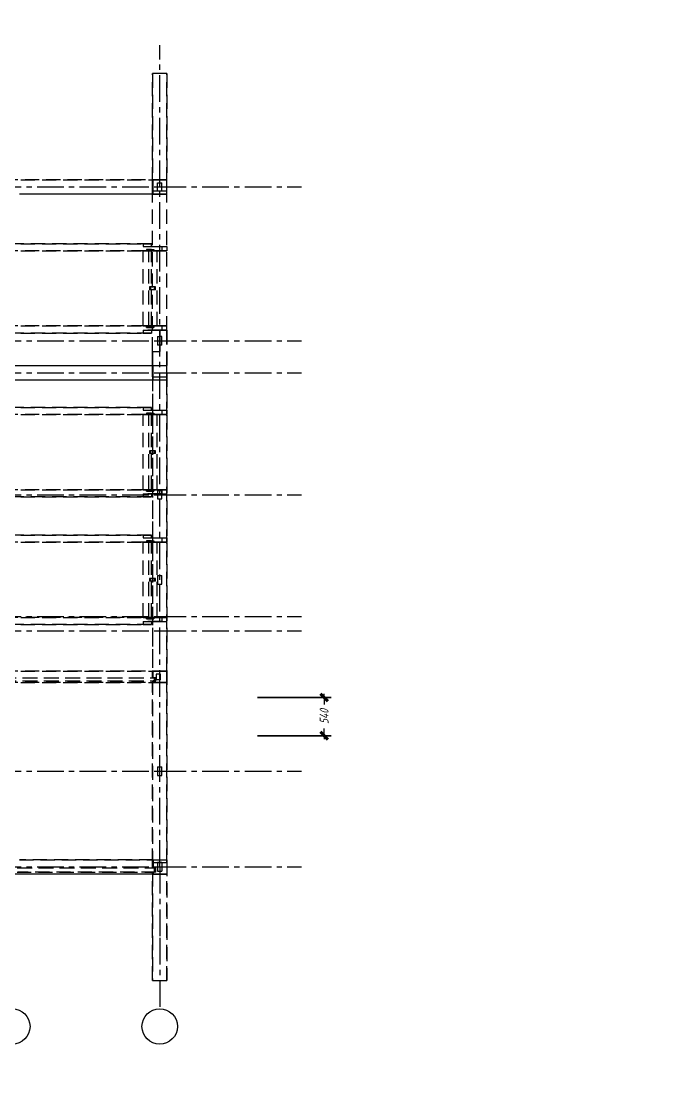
# Model space of a CAD drawing. Header units: millimetres. Extents: x 0 to 10920, y 0 to 297.
# Drawn here: x 5267.4 to 5448.8, y 0 to 297 of the extents above; entities that cross this region are included whole.
import ezdxf

# ---------------------------------------------------------------- set-up
doc = ezdxf.new("R2010")
doc.units = ezdxf.units.MM
for name, pattern in [('K5LT_AXLED', [12, 7.5, -1.5, 1.5, -1.5]), ('K5LT_BASIC', [0]), ('K5LT_DASHED', [6, 4, -2]), ('K5LT_THIN', [0])]:
    doc.linetypes.add(name, pattern=pattern)
doc.layers.add('Системный слой', color=7, linetype='Continuous')
doc.styles.add('KDIMTEXTSTYLE', font='GOST_AU.SHX', dxfattribs={"width": 0.96, "oblique": 15, "height": 5})
doc.styles.add('KTEXTSTYLE', font='GOST_AU.SHX', dxfattribs={"width": 0.96, "height": 5})
doc.dimstyles.new('KDIMSTYLE (0.02)', dxfattribs={"dimtxt": 5, "dimasz": 1, "dimexe": 2, "dimexo": 0, "dimgap": 1, "dimtad": 1, "dimlfac": 50, "dimtxsty": 'KDIMTEXTSTYLE', "dimsah": 1, "dimcen": 0, "dimdle": 1, "dimadec": 0, "dimazin": 0, "dimtfac": 0.667, "dimtmove": 0, "dimatfit": 3, "dimfxl": 0, "dimtvp": 1, "dimtolj": 1, "dimtzin": 0, "dimarcsym": 0})

# ---------------------------------------------------------------- blocks, each defined once
blk = doc.blocks.new('U300')
at = {"layer": 'Системный слой', "color": 30, "linetype": 'K5LT_AXLED', "lineweight": 18}
for p, q in [((5095.91, 58.4), (5075.91, 58.4)), ((5115.91, 58.4), (5095.91, 58.4)), ((5115.91, 58.4), (5306.51, 58.4)), ((5306.51, 58.4), (5346.51, 58.4))]:
    blk.add_line(p, q, dxfattribs=at)
at = {"layer": 'Системный слой', "color": 7, "linetype": 'K5LT_THIN', "lineweight": 18}
blk.add_arc((5070.91, 58.4), 5, 0, 360, dxfattribs=at)
blk = doc.blocks.new('U301')
at = {"layer": 'Системный слой', "color": 30, "linetype": 'K5LT_AXLED', "lineweight": 18}
for p, q in [((5095.91, 85.4), (5075.91, 85.4)), ((5115.91, 85.4), (5095.91, 85.4)), ((5115.91, 85.4), (5306.51, 85.4)), ((5306.51, 85.4), (5346.51, 85.4))]:
    blk.add_line(p, q, dxfattribs=at)
at = {"layer": 'Системный слой', "color": 7, "linetype": 'K5LT_THIN', "lineweight": 18}
blk.add_arc((5070.91, 85.4), 5, 0, 360, dxfattribs=at)
blk = doc.blocks.new('U302')
at = {"layer": 'Системный слой', "color": 30, "linetype": 'K5LT_AXLED', "lineweight": 18}
for p, q in [((5095.91, 125), (5075.91, 125)), ((5115.91, 125), (5095.91, 125)), ((5115.91, 125), (5306.51, 125)), ((5306.51, 125), (5346.51, 125))]:
    blk.add_line(p, q, dxfattribs=at)
at = {"layer": 'Системный слой', "color": 7, "linetype": 'K5LT_THIN', "lineweight": 18}
blk.add_arc((5070.91, 125), 5, 0, 360, dxfattribs=at)
blk = doc.blocks.new('U303')
at = {"layer": 'Системный слой', "color": 30, "linetype": 'K5LT_AXLED', "lineweight": 18}
for p, q in [((5095.91, 129), (5075.73, 134.65)), ((5115.91, 129), (5095.91, 129)), ((5115.91, 129), (5306.51, 129)), ((5306.51, 129), (5346.51, 129))]:
    blk.add_line(p, q, dxfattribs=at)
at = {"layer": 'Системный слой', "color": 7, "linetype": 'K5LT_THIN', "lineweight": 18}
blk.add_arc((5070.91, 136), 5, 0, 360, dxfattribs=at)
blk = doc.blocks.new('U304')
at = {"layer": 'Системный слой', "color": 30, "linetype": 'K5LT_AXLED', "lineweight": 18}
for p, q in [((5095.91, 163.4), (5075.91, 163.4)), ((5115.91, 163.4), (5095.91, 163.4)), ((5115.91, 163.4), (5306.51, 163.4)), ((5306.51, 163.4), (5346.51, 163.4))]:
    blk.add_line(p, q, dxfattribs=at)
at = {"layer": 'Системный слой', "color": 7, "linetype": 'K5LT_THIN', "lineweight": 18}
blk.add_arc((5070.91, 163.4), 5, 0, 360, dxfattribs=at)
blk = doc.blocks.new('U305')
at = {"layer": 'Системный слой', "color": 30, "linetype": 'K5LT_AXLED', "lineweight": 18}
for p, q in [((5095.91, 197.8), (5075.91, 197.8)), ((5115.91, 197.8), (5095.91, 197.8)), ((5115.91, 197.8), (5306.51, 197.8)), ((5306.51, 197.8), (5346.51, 197.8))]:
    blk.add_line(p, q, dxfattribs=at)
at = {"layer": 'Системный слой', "color": 7, "linetype": 'K5LT_THIN', "lineweight": 18}
blk.add_arc((5070.91, 197.8), 5, 0, 360, dxfattribs=at)
blk = doc.blocks.new('U306')
at = {"layer": 'Системный слой', "color": 30, "linetype": 'K5LT_AXLED', "lineweight": 18}
for p, q in [((5095.91, 206.8), (5075.9, 208.4)), ((5115.91, 206.8), (5095.91, 206.8)), ((5115.91, 206.8), (5306.51, 206.8)), ((5306.51, 206.8), (5346.51, 206.8))]:
    blk.add_line(p, q, dxfattribs=at)
at = {"layer": 'Системный слой', "color": 7, "linetype": 'K5LT_THIN', "lineweight": 18}
blk.add_arc((5070.91, 208.8), 5, 0, 360, dxfattribs=at)
blk = doc.blocks.new('U307')
at = {"layer": 'Системный слой', "color": 30, "linetype": 'K5LT_AXLED', "lineweight": 18}
for p, q in [((5095.91, 250.2), (5075.91, 250.2)), ((5115.91, 250.2), (5095.91, 250.2)), ((5115.91, 250.2), (5306.51, 250.2)), ((5306.51, 250.2), (5346.51, 250.2))]:
    blk.add_line(p, q, dxfattribs=at)
at = {"layer": 'Системный слой', "color": 7, "linetype": 'K5LT_THIN', "lineweight": 18}
blk.add_arc((5070.91, 250.2), 5, 0, 360, dxfattribs=at)
blk = doc.blocks.new('U312')
at = {"layer": 'Системный слой', "color": 30, "linetype": 'K5LT_AXLED', "lineweight": 18}
for p, q in [((5264.91, 250.2), (5264.91, 290.2)), ((5264.91, 58.4), (5264.91, 250.2)), ((5264.91, 58.4), (5264.91, 38.4)), ((5264.91, 38.4), (5264.91, 18.4))]:
    blk.add_line(p, q, dxfattribs=at)
at = {"layer": 'Системный слой', "color": 7, "linetype": 'K5LT_THIN', "lineweight": 18}
blk.add_arc((5264.91, 13.4), 5, 0, 360, dxfattribs=at)
blk = doc.blocks.new('U313')
at = {"layer": 'Системный слой', "color": 30, "linetype": 'K5LT_AXLED', "lineweight": 18}
for p, q in [((5306.51, 250.2), (5306.51, 290.2)), ((5306.51, 58.4), (5306.51, 250.2)), ((5306.51, 58.4), (5306.51, 38.4)), ((5306.51, 38.4), (5306.51, 18.4))]:
    blk.add_line(p, q, dxfattribs=at)
at = {"layer": 'Системный слой', "color": 7, "linetype": 'K5LT_THIN', "lineweight": 18}
blk.add_arc((5306.51, 13.4), 5, 0, 360, dxfattribs=at)
blk = doc.blocks.new('U299')
at = {"layer": 'Системный слой'}
for name in ['U312', 'U313', 'U307', 'U306', 'U305', 'U304', 'U303', 'U302', 'U301', 'U300']:
    blk.add_blockref(name, (0, 0), dxfattribs=at)
blk = doc.blocks.new('U330')
at = {"layer": 'Системный слой', "color": 7, "linetype": 'K5LT_DASHED', "lineweight": 18}
for p, q in [((5308.51, 282.2), (5304.51, 282.2)), ((5304.51, 282.2), (5304.51, 252.2)), ((5304.51, 203.8), (5304.51, 282.2)), ((5308.51, 282.2), (5308.51, 252.2)), ((5308.51, 209.8), (5308.51, 282.2)), ((5304.51, 252.2), (5308.51, 252.2)), ((5304.51, 249), (5304.51, 252.2)), ((5305.91, 249), (5305.91, 251.4)), ((5305.91, 251.4), (5307.11, 251.4)), ((5307.11, 249), (5307.11, 251.4)), ((5308.51, 249), (5308.51, 252.2)), ((5304.51, 203.8), (5304.51, 249)), ((5308.51, 249), (5304.51, 249)), ((5307.11, 249), (5305.91, 249)), ((5308.51, 209.8), (5308.51, 249)), ((5305.91, 208), (5306.51, 208)), ((5305.91, 208), (5305.91, 205.6)), ((5306.51, 203.8), (5306.51, 209.8)), ((5306.51, 209.8), (5308.51, 209.8)), ((5306.51, 209.8), (5306.51, 208)), ((5308.51, 209.8), (5306.51, 209.8)), ((5306.51, 209.8), (5306.51, 203.8)), ((5306.51, 208), (5306.51, 209.8)), ((5306.51, 208), (5306.51, 205.6)), ((5307.11, 208), (5306.51, 208)), ((5306.51, 205.6), (5306.51, 208)), ((5307.11, 205.6), (5307.11, 208)), ((5308.51, 199.8), (5308.51, 209.8)), ((5308.51, 209.8), (5308.51, 26.4)), ((5306.51, 205.6), (5305.91, 205.6)), ((5306.51, 205.6), (5306.51, 203.8)), ((5307.11, 205.6), (5306.51, 205.6)), ((5306.51, 203.8), (5306.51, 205.6)), ((5304.51, 203.8), (5306.51, 203.8)), ((5304.51, 199.8), (5304.51, 203.8)), ((5304.51, 203.8), (5306.51, 203.8)), ((5304.51, 203.8), (5304.51, 111.72)), ((5304.51, 196.6), (5304.51, 199.8)), ((5304.51, 199.8), (5308.51, 199.8)), ((5308.51, 196.6), (5308.51, 199.8)), ((5304.51, 196.6), (5308.51, 196.6)), ((5304.51, 196.6), (5304.51, 113.6)), ((5308.51, 113.6), (5308.51, 196.6)), ((5305.91, 164.6), (5307.11, 164.6)), ((5305.91, 164.6), (5305.91, 162.2)), ((5307.11, 162.2), (5307.11, 164.6)), ((5305.91, 162.2), (5307.11, 162.2)), ((5305.91, 140.6), (5307.11, 140.6)), ((5305.91, 140.6), (5305.91, 138.2)), ((5307.11, 138.2), (5307.11, 140.6)), ((5305.91, 138.2), (5307.11, 138.2)), ((5304.51, 111.72), (5304.51, 113.6)), ((5304.51, 113.6), (5308.51, 113.6)), ((5308.51, 110.4), (5308.51, 113.6)), ((5304.51, 111.72), (5304.91, 111.72)), ((5304.51, 110.4), (5304.51, 110.92)), ((5304.51, 110.92), (5304.91, 110.92)), ((5304.51, 110.92), (5304.51, 58.16)), ((5304.51, 110.4), (5308.51, 110.4)), ((5304.51, 59.6), (5304.51, 110.4)), ((5304.91, 111.72), (5304.91, 110.92)), ((5306.71, 112.8), (5305.51, 112.8)), ((5305.51, 112.8), (5305.51, 111.2)), ((5306.71, 111.2), (5305.51, 111.2)), ((5306.71, 111.2), (5306.71, 112.8)), ((5308.51, 59.6), (5308.51, 110.4)), ((5305.91, 86.6), (5307.11, 86.6)), ((5305.91, 86.6), (5305.91, 84.2)), ((5307.11, 84.2), (5307.11, 86.6)), ((5305.91, 84.2), (5307.11, 84.2)), ((5304.51, 58.16), (5304.51, 59.6)), ((5304.51, 59.6), (5308.51, 59.6)), ((5307.11, 59.6), (5305.91, 59.6)), ((5305.91, 59.6), (5305.91, 57.2)), ((5307.11, 59.6), (5307.11, 57.2)), ((5308.51, 59.6), (5308.51, 56.4)), ((5304.51, 58.16), (5304.91, 58.16)), ((5304.51, 56.4), (5304.51, 56.92)), ((5304.51, 56.92), (5304.91, 56.92)), ((5304.51, 56.92), (5304.51, 26.4)), ((5304.91, 58.16), (5304.91, 56.92)), ((5305.91, 57.2), (5307.11, 57.2)), ((5304.51, 56.4), (5308.51, 56.4)), ((5304.51, 26.4), (5304.51, 56.4)), ((5308.51, 26.4), (5308.51, 56.4)), ((5304.51, 26.4), (5308.51, 26.4))]:
    blk.add_line(p, q, dxfattribs=at)
blk = doc.blocks.new('U343')
at = {"layer": 'Системный слой', "color": 7, "linetype": 'K5LT_DASHED', "lineweight": 18}
for p, q in [((5308.51, 252.2), (5223.31, 252.2)), ((5225.31, 252.2), (5304.69, 252.2)), ((5304.69, 248.2), (5304.69, 252.2)), ((5308.51, 252.2), (5304.69, 252.2)), ((5308.51, 248.2), (5308.51, 252.2)), ((5304.69, 248.2), (5266.91, 248.2)), ((5308.51, 248.2), (5266.91, 248.2)), ((5304.69, 248.2), (5308.51, 248.2)), ((5304.17, 234.2), (5223.31, 234.2)), ((5308.51, 232.2), (5223.31, 232.2)), ((5225.31, 234.2), (5301.82, 234.2)), ((5225.31, 232.2), (5307.14, 232.2)), ((5301.82, 234.2), (5301.82, 233.4)), ((5301.82, 234.2), (5304.17, 234.2)), ((5301.82, 233.4), (5307.14, 233.4)), ((5301.82, 233.4), (5304.17, 233.4)), ((5301.82, 211), (5301.82, 232.2)), ((5304.17, 232.2), (5301.82, 232.2)), ((5301.82, 232.2), (5303.44, 232.2)), ((5303.43, 232.6), (5302.78, 232.6)), ((5302.78, 232.6), (5302.78, 232.2)), ((5302.78, 232.6), (5304.19, 232.6)), ((5304.19, 232.6), (5302.78, 232.6)), ((5302.78, 232.6), (5302.78, 232.2)), ((5302.78, 232.6), (5303.43, 232.6)), ((5303.43, 232.2), (5302.78, 232.2)), ((5302.78, 232.2), (5304.19, 232.2)), ((5302.78, 232.2), (5304.19, 232.2)), ((5302.78, 232.2), (5303.43, 232.2)), ((5303.43, 232.2), (5303.43, 232.6)), ((5303.43, 232.6), (5304.84, 232.6)), ((5303.43, 232.2), (5303.43, 232.6)), ((5303.43, 232.6), (5304.84, 232.6)), ((5303.43, 232.2), (5304.84, 232.2)), ((5303.43, 232.2), (5304.84, 232.2)), ((5303.44, 211), (5303.44, 232.2)), ((5303.44, 232.2), (5305.79, 232.2)), ((5304.17, 233.4), (5304.17, 234.2)), ((5304.17, 233.4), (5308.51, 233.4)), ((5304.17, 211), (5304.17, 232.2)), ((5304.17, 232.2), (5305.79, 232.2)), ((5304.19, 232.2), (5304.19, 232.6)), ((5304.19, 232.6), (5304.84, 232.6)), ((5304.19, 232.6), (5304.84, 232.6)), ((5304.19, 232.6), (5304.19, 232.2)), ((5304.19, 232.2), (5304.84, 232.2)), ((5304.19, 232.2), (5304.84, 232.2)), ((5304.84, 232.6), (5304.84, 232.2)), ((5304.84, 232.6), (5304.84, 232.2)), ((5305.79, 211), (5305.79, 232.2)), ((5307.14, 233.4), (5307.14, 232.2)), ((5307.14, 233.4), (5308.51, 233.4)), ((5307.14, 232.2), (5308.51, 232.2)), ((5308.51, 233.4), (5308.51, 232.2)), ((5305, 222), (5303.59, 222)), ((5303.91, 222), (5303.59, 222)), ((5303.59, 222), (5303.59, 221.2)), ((5305, 221.2), (5303.59, 221.2)), ((5303.91, 221.2), (5303.59, 221.2)), ((5305.32, 222), (5303.91, 222)), ((5303.91, 222), (5303.91, 221.2)), ((5305.32, 221.2), (5303.91, 221.2)), ((5305, 221.2), (5305, 222)), ((5305.32, 222), (5305, 222)), ((5305.32, 221.2), (5305, 221.2)), ((5305.32, 221.2), (5305.32, 222)), ((5308.51, 211), (5223.31, 211)), ((5225.31, 211), (5307.14, 211)), ((5304.17, 211), (5301.82, 211)), ((5301.82, 211), (5303.44, 211)), ((5304.19, 211), (5302.78, 211)), ((5302.78, 211), (5302.78, 210.6)), ((5302.78, 211), (5303.43, 211)), ((5302.78, 210.6), (5302.78, 211)), ((5304.19, 211), (5302.78, 211)), ((5302.78, 211), (5303.43, 211)), ((5304.84, 211), (5303.43, 211)), ((5303.43, 210.6), (5303.43, 211)), ((5304.84, 211), (5303.43, 211)), ((5303.43, 210.6), (5303.43, 211)), ((5303.44, 211), (5305.79, 211)), ((5304.17, 211), (5305.79, 211)), ((5304.84, 211), (5304.19, 211)), ((5304.19, 210.6), (5304.19, 211)), ((5304.19, 210.6), (5304.19, 211)), ((5304.19, 211), (5304.84, 211)), ((5304.84, 211), (5304.84, 210.6)), ((5304.84, 211), (5304.84, 210.6)), ((5307.14, 211), (5307.14, 209.8)), ((5307.14, 211), (5308.51, 211)), ((5308.51, 209.8), (5308.51, 211)), ((5304.17, 209), (5223.31, 209)), ((5225.31, 209), (5301.82, 209)), ((5307.14, 209.8), (5301.82, 209.8)), ((5301.82, 209.8), (5301.82, 209)), ((5301.82, 209.8), (5304.17, 209.8)), ((5301.82, 209), (5304.17, 209)), ((5304.19, 210.6), (5302.78, 210.6)), ((5302.78, 210.6), (5303.43, 210.6)), ((5302.78, 210.6), (5304.19, 210.6)), ((5302.78, 210.6), (5303.43, 210.6)), ((5304.84, 210.6), (5303.43, 210.6)), ((5304.84, 210.6), (5303.43, 210.6)), ((5304.17, 209.8), (5304.17, 209)), ((5304.17, 209.8), (5308.51, 209.8)), ((5304.84, 210.6), (5304.19, 210.6)), ((5304.19, 210.6), (5304.84, 210.6)), ((5307.14, 209.8), (5308.51, 209.8)), ((5223.31, 199.8), (5308.51, 199.8)), ((5225.31, 199.8), (5304.69, 199.8)), ((5304.69, 195.8), (5304.69, 199.8)), ((5304.69, 199.8), (5308.51, 199.8)), ((5308.51, 195.8), (5308.51, 199.8)), ((5223.31, 195.8), (5308.51, 195.8)), ((5225.31, 195.8), (5304.69, 195.8)), ((5304.69, 195.8), (5308.51, 195.8)), ((5304.17, 188), (5223.31, 188)), ((5225.31, 188), (5301.82, 188)), ((5301.82, 188), (5301.82, 187.2)), ((5301.82, 188), (5304.17, 188)), ((5301.82, 187.2), (5307.14, 187.2)), ((5301.82, 187.2), (5304.17, 187.2)), ((5304.17, 187.2), (5304.17, 188)), ((5304.17, 187.2), (5308.51, 187.2)), ((5307.14, 187.2), (5307.14, 186)), ((5307.14, 187.2), (5308.51, 187.2)), ((5308.51, 187.2), (5308.51, 186)), ((5308.51, 186), (5223.31, 186)), ((5225.31, 186), (5307.14, 186)), ((5301.82, 164.8), (5301.82, 186)), ((5304.17, 186), (5301.82, 186)), ((5301.82, 186), (5303.44, 186)), ((5303.43, 186.4), (5302.78, 186.4)), ((5302.78, 186.4), (5302.78, 186)), ((5302.78, 186.4), (5304.19, 186.4)), ((5304.19, 186.4), (5302.78, 186.4)), ((5302.78, 186.4), (5302.78, 186)), ((5302.78, 186.4), (5303.43, 186.4)), ((5303.43, 186), (5302.78, 186)), ((5302.78, 186), (5304.19, 186)), ((5302.78, 186), (5304.19, 186)), ((5302.78, 186), (5303.43, 186)), ((5303.43, 186), (5303.43, 186.4)), ((5303.43, 186.4), (5304.84, 186.4)), ((5303.43, 186), (5303.43, 186.4)), ((5303.43, 186.4), (5304.84, 186.4)), ((5303.43, 186), (5304.84, 186)), ((5303.43, 186), (5304.84, 186)), ((5303.44, 164.8), (5303.44, 186)), ((5303.44, 186), (5305.79, 186)), ((5304.17, 164.8), (5304.17, 186)), ((5304.17, 186), (5305.79, 186)), ((5304.19, 186), (5304.19, 186.4)), ((5304.19, 186.4), (5304.84, 186.4)), ((5304.19, 186.4), (5304.84, 186.4)), ((5304.19, 186.4), (5304.19, 186)), ((5304.19, 186), (5304.84, 186)), ((5304.19, 186), (5304.84, 186)), ((5304.84, 186.4), (5304.84, 186)), ((5304.84, 186.4), (5304.84, 186)), ((5305.79, 164.8), (5305.79, 186)), ((5307.14, 186), (5308.51, 186)), ((5305, 175.8), (5303.59, 175.8)), ((5303.91, 175.8), (5303.59, 175.8)), ((5303.59, 175.8), (5303.59, 175)), ((5305.32, 175.8), (5303.91, 175.8)), ((5303.91, 175.8), (5303.91, 175)), ((5305, 175), (5305, 175.8)), ((5305.32, 175.8), (5305, 175.8)), ((5305.32, 175), (5305.32, 175.8)), ((5305, 175), (5303.59, 175)), ((5303.91, 175), (5303.59, 175)), ((5305.32, 175), (5303.91, 175)), ((5305.32, 175), (5305, 175)), ((5308.51, 164.8), (5223.31, 164.8)), ((5225.31, 164.8), (5307.14, 164.8)), ((5304.17, 164.8), (5301.82, 164.8)), ((5301.82, 164.8), (5303.44, 164.8)), ((5307.14, 163.6), (5301.82, 163.6)), ((5301.82, 163.6), (5301.82, 162.8)), ((5301.82, 163.6), (5304.17, 163.6)), ((5304.19, 164.8), (5302.78, 164.8)), ((5302.78, 164.8), (5302.78, 164.4)), ((5302.78, 164.8), (5303.43, 164.8)), ((5302.78, 164.4), (5302.78, 164.8)), ((5304.19, 164.8), (5302.78, 164.8)), ((5302.78, 164.8), (5303.43, 164.8)), ((5304.19, 164.4), (5302.78, 164.4)), ((5302.78, 164.4), (5303.43, 164.4)), ((5302.78, 164.4), (5304.19, 164.4)), ((5302.78, 164.4), (5303.43, 164.4)), ((5304.84, 164.8), (5303.43, 164.8)), ((5303.43, 164.4), (5303.43, 164.8)), ((5304.84, 164.8), (5303.43, 164.8)), ((5303.43, 164.4), (5303.43, 164.8)), ((5304.84, 164.4), (5303.43, 164.4)), ((5304.84, 164.4), (5303.43, 164.4)), ((5303.44, 164.8), (5305.79, 164.8)), ((5304.17, 164.8), (5305.79, 164.8)), ((5304.17, 163.6), (5304.17, 162.8)), ((5304.17, 163.6), (5308.51, 163.6)), ((5304.84, 164.8), (5304.19, 164.8)), ((5304.19, 164.4), (5304.19, 164.8)), ((5304.19, 164.4), (5304.19, 164.8)), ((5304.19, 164.8), (5304.84, 164.8)), ((5304.84, 164.4), (5304.19, 164.4)), ((5304.19, 164.4), (5304.84, 164.4)), ((5304.84, 164.8), (5304.84, 164.4)), ((5304.84, 164.8), (5304.84, 164.4)), ((5307.14, 164.8), (5307.14, 163.6)), ((5307.14, 164.8), (5308.51, 164.8)), ((5307.14, 163.6), (5308.51, 163.6)), ((5308.51, 163.6), (5308.51, 164.8)), ((5304.17, 162.8), (5223.31, 162.8)), ((5225.31, 162.8), (5301.82, 162.8)), ((5301.82, 162.8), (5304.17, 162.8)), ((5304.17, 152), (5223.31, 152)), ((5225.31, 152), (5301.82, 152)), ((5301.82, 152), (5301.82, 151.2)), ((5301.82, 152), (5304.17, 152)), ((5304.17, 151.2), (5304.17, 152)), ((5308.51, 150), (5223.31, 150)), ((5225.31, 150), (5307.14, 150)), ((5301.82, 151.2), (5307.14, 151.2)), ((5301.82, 151.2), (5304.17, 151.2)), ((5301.82, 128.8), (5301.82, 150)), ((5304.17, 150), (5301.82, 150)), ((5301.82, 150), (5303.44, 150)), ((5303.43, 150.4), (5302.78, 150.4)), ((5302.78, 150.4), (5302.78, 150)), ((5302.78, 150.4), (5304.19, 150.4)), ((5304.19, 150.4), (5302.78, 150.4)), ((5302.78, 150.4), (5302.78, 150)), ((5302.78, 150.4), (5303.43, 150.4)), ((5303.43, 150), (5302.78, 150)), ((5302.78, 150), (5304.19, 150)), ((5302.78, 150), (5304.19, 150)), ((5302.78, 150), (5303.43, 150)), ((5303.43, 150), (5303.43, 150.4)), ((5303.43, 150.4), (5304.84, 150.4)), ((5303.43, 150), (5303.43, 150.4)), ((5303.43, 150.4), (5304.84, 150.4)), ((5303.43, 150), (5304.84, 150)), ((5303.43, 150), (5304.84, 150)), ((5303.44, 128.8), (5303.44, 150)), ((5303.44, 150), (5305.79, 150)), ((5304.17, 151.2), (5308.51, 151.2)), ((5304.17, 128.8), (5304.17, 150)), ((5304.17, 150), (5305.79, 150)), ((5304.19, 150), (5304.19, 150.4)), ((5304.19, 150.4), (5304.84, 150.4)), ((5304.19, 150.4), (5304.84, 150.4)), ((5304.19, 150.4), (5304.19, 150)), ((5304.19, 150), (5304.84, 150)), ((5304.19, 150), (5304.84, 150)), ((5304.84, 150.4), (5304.84, 150)), ((5304.84, 150.4), (5304.84, 150)), ((5305.79, 128.8), (5305.79, 150)), ((5307.14, 151.2), (5307.14, 150)), ((5307.14, 151.2), (5308.51, 151.2)), ((5307.14, 150), (5308.51, 150)), ((5308.51, 151.2), (5308.51, 150)), ((5305, 139.8), (5303.59, 139.8)), ((5303.91, 139.8), (5303.59, 139.8)), ((5303.59, 139.8), (5303.59, 139)), ((5305.32, 139.8), (5303.91, 139.8)), ((5303.91, 139.8), (5303.91, 139)), ((5305, 139), (5305, 139.8)), ((5305.32, 139.8), (5305, 139.8)), ((5305.32, 139), (5305.32, 139.8)), ((5305, 139), (5303.59, 139)), ((5303.91, 139), (5303.59, 139)), ((5305.32, 139), (5303.91, 139)), ((5305.32, 139), (5305, 139)), ((5308.51, 128.8), (5223.31, 128.8)), ((5225.31, 128.8), (5307.14, 128.8)), ((5304.17, 128.8), (5301.82, 128.8)), ((5301.82, 128.8), (5303.44, 128.8)), ((5304.19, 128.8), (5302.78, 128.8)), ((5302.78, 128.8), (5302.78, 128.4)), ((5302.78, 128.8), (5303.43, 128.8)), ((5302.78, 128.4), (5302.78, 128.8)), ((5304.19, 128.8), (5302.78, 128.8)), ((5302.78, 128.8), (5303.43, 128.8)), ((5304.19, 128.4), (5302.78, 128.4)), ((5302.78, 128.4), (5303.43, 128.4)), ((5302.78, 128.4), (5304.19, 128.4)), ((5302.78, 128.4), (5303.43, 128.4)), ((5304.84, 128.8), (5303.43, 128.8)), ((5303.43, 128.4), (5303.43, 128.8)), ((5304.84, 128.8), (5303.43, 128.8)), ((5303.43, 128.4), (5303.43, 128.8)), ((5304.84, 128.4), (5303.43, 128.4)), ((5304.84, 128.4), (5303.43, 128.4)), ((5303.44, 128.8), (5305.79, 128.8)), ((5304.17, 128.8), (5305.79, 128.8)), ((5304.84, 128.8), (5304.19, 128.8)), ((5304.19, 128.4), (5304.19, 128.8)), ((5304.19, 128.4), (5304.19, 128.8)), ((5304.19, 128.8), (5304.84, 128.8)), ((5304.84, 128.4), (5304.19, 128.4)), ((5304.19, 128.4), (5304.84, 128.4)), ((5304.84, 128.8), (5304.84, 128.4)), ((5304.84, 128.8), (5304.84, 128.4)), ((5307.14, 128.8), (5307.14, 127.6)), ((5307.14, 128.8), (5308.51, 128.8)), ((5308.51, 127.6), (5308.51, 128.8)), ((5304.17, 126.8), (5223.31, 126.8)), ((5225.31, 126.8), (5301.82, 126.8)), ((5307.14, 127.6), (5301.82, 127.6)), ((5301.82, 127.6), (5301.82, 126.8)), ((5301.82, 127.6), (5304.17, 127.6)), ((5301.82, 126.8), (5304.17, 126.8)), ((5304.17, 127.6), (5304.17, 126.8)), ((5304.17, 127.6), (5308.51, 127.6)), ((5307.14, 127.6), (5308.51, 127.6)), ((5308.51, 113.6), (5223.31, 113.6)), ((5225.31, 113.6), (5304.69, 113.6)), ((5304.69, 111.72), (5304.69, 113.6)), ((5308.51, 113.6), (5304.69, 113.6)), ((5308.51, 113.6), (5308.51, 110.4)), ((5308.51, 110.4), (5223.31, 110.4)), ((5225.31, 110.4), (5304.69, 110.4)), ((5249.82, 111.72), (5304.69, 111.72)), ((5249.82, 110.92), (5304.69, 110.92)), ((5250.05, 111.72), (5305.37, 111.72)), ((5250.05, 110.92), (5305.37, 110.92)), ((5305.37, 111.72), (5304.69, 111.72)), ((5305.37, 110.92), (5304.69, 110.92)), ((5304.69, 110.92), (5304.69, 110.4)), ((5308.51, 110.4), (5304.69, 110.4)), ((5305.37, 110.92), (5305.37, 111.72)), ((5304.69, 60.4), (5266.91, 60.4)), ((5266.91, 60.4), (5308.51, 60.4)), ((5304.69, 60.4), (5304.69, 58.16)), ((5304.69, 60.4), (5308.51, 60.4)), ((5308.51, 60.4), (5308.51, 56.4)), ((5266.27, 58.16), (5304.69, 58.16)), ((5266.27, 56.92), (5304.69, 56.92)), ((5266.5, 58.16), (5305.37, 58.16)), ((5305.37, 56.92), (5266.5, 56.92)), ((5305.37, 58.16), (5304.69, 58.16)), ((5305.37, 56.92), (5304.69, 56.92)), ((5304.69, 56.92), (5304.69, 56.4)), ((5305.37, 56.92), (5305.37, 58.16)), ((5308.51, 56.4), (5223.31, 56.4)), ((5304.69, 56.4), (5225.31, 56.4)), ((5308.51, 56.4), (5304.69, 56.4))]:
    blk.add_line(p, q, dxfattribs=at)
blk = doc.blocks.new('KDIMARROW_03')
at = {"layer": 'Системный слой', "color": 0, "linetype": 'K5LT_BASIC', "lineweight": 40}
blk.add_line((-1.06, -1.06), (1.06, 1.06), dxfattribs=at)
at = {"layer": 'Системный слой', "color": 0, "linetype": 'K5LT_THIN', "lineweight": 18}
for q in [(-1, 0), (2, 0)]:
    blk.add_line((0, 0), q, dxfattribs=at)

msp = doc.modelspace()

# ---------------------------------------------------------------- block references
at = {"layer": 'Системный слой'}
for name in ['U299', 'U330', 'U343']:
    msp.add_blockref(name, (0, 0), dxfattribs=at)

# ---------------------------------------------------------------- dimensions: what is measured, and where the dimension line sits
at = {"layer": 'Системный слой', "color": 7}
msp.add_linear_dim(base=(5352.89581, 95.40197), p1=(5332.11404, 106.20195), p2=(5332.11405, 95.40197), angle=90, location=(5352.89581, 100.80196), dimstyle='KDIMSTYLE (0.02)', override={"dimexo": 2, "dimpost": '\\H2.5;\\W0.965;\\Q15;<>', "dimblk1": 'KDIMARROW_03', "dimblk2": 'KDIMARROW_03', "dimse1": 0, "dimse2": 0, "dimclrt": 7, "dimtolj": 1}, dxfattribs=at).render()

doc.saveas('drawing.dxf')
